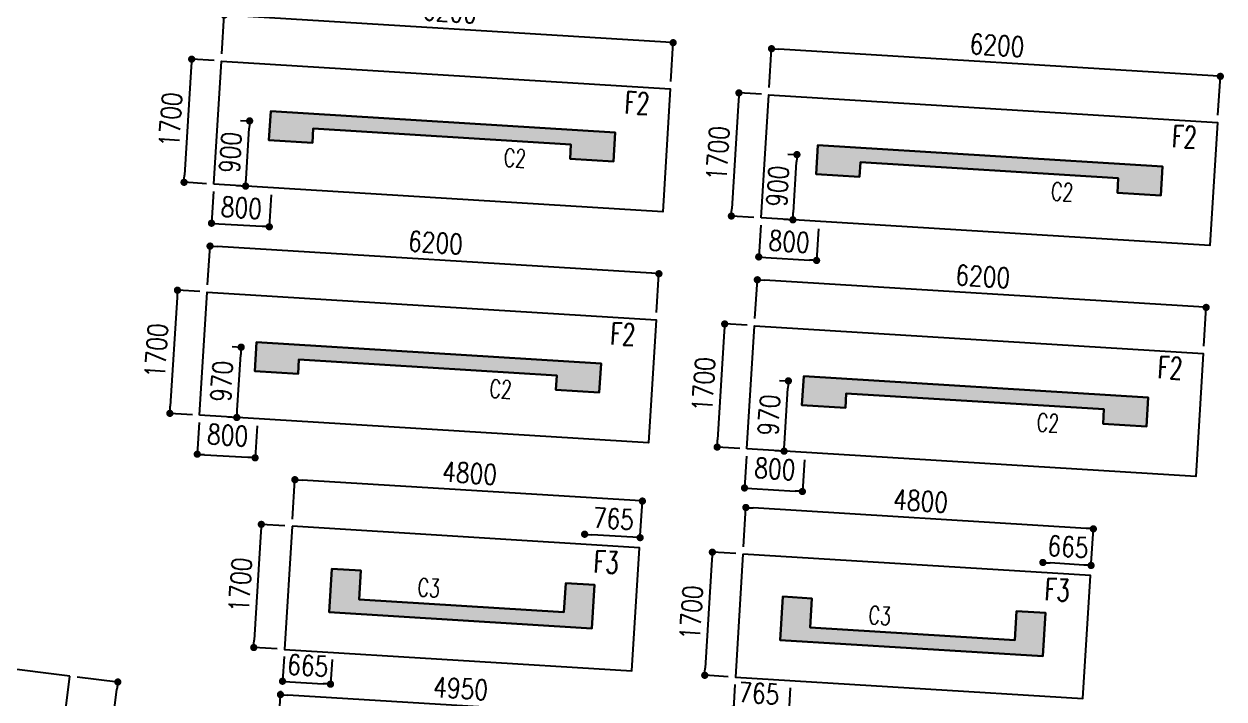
# Model space of a CAD drawing. Extents: x 473024 to 774629, y -1213442 to -1126596.
# Drawn here: x 492587 to 509132, y -1181616 to -1172315 of the extents above; entities that cross this region are included whole.
import ezdxf
from ezdxf.enums import TextEntityAlignment as Align

# ---------------------------------------------------------------- set-up
doc = ezdxf.new("R2010")
doc.units = 0
doc.header["$LTSCALE"] = 100
doc.header["$MEASUREMENT"] = 0
doc.header["$PDMODE"] = 2
doc.header["$PDSIZE"] = -10
doc.layers.get('0').update_dxf_attribs({"linetype": 'CONTINUOUS'})
doc.layers.get('Defpoints').update_dxf_attribs({"linetype": 'CONTINUOUS'})
for name, color, linetype in [('7', 7, 'CONTINUOUS'), ('C-STRU-COL-HAT', 253, 'CONTINUOUS'), ('COLNO', 6, 'CONTINUOUS'), ('column', 10, 'CONTINUOUS'), ('Footing', 2, 'CONTINUOUS'), ('Footing Nos', 4, 'CONTINUOUS'), ('S-FOOTDIM', 9, 'CONTINUOUS')]:
    doc.layers.add(name, color=color, linetype=linetype)
doc.styles.add('ROMANS', font='romans.shx', dxfattribs={"width": 0.8})
doc.dimstyles.new('dim100', dxfattribs={"dimtxt": 275, "dimasz": 100, "dimexe": 50, "dimexo": 50, "dimgap": 100, "dimtad": 1, "dimdec": 0, "dimrnd": 5, "dimzin": 0, "dimdsep": 46, "dimtxsty": 'ROMANS', "dimblk": 'DOT', "dimcen": 0.09, "dimclrd": 9, "dimclre": 9, "dimclrt": 3, "dimadec": 0, "dimazin": 0, "dimtfac": 1, "dimtdec": 0, "dimtofl": 0, "dimtmove": 1, "dimatfit": 0, "dimldrblk": 'DOT', "dimfxl": 1, "dimtolj": 1, "dimtzin": 0, "dimarcsym": 0})

# ---------------------------------------------------------------- blocks, each defined once
blk = doc.blocks.new('_Dot')
at = {"color": 0, "linetype": 'ByBlock', "lineweight": -2}
blk.add_line((-0.5, 0), (-1, 0), dxfattribs=at)
at = {"color": 0, "linetype": 'ByBlock', "const_width": 0.5}
blk.add_lwpolyline([(-0.25, 0, 1), (0.25, 0, 1)], format="xyb", close=True, dxfattribs=at)
blk = doc.blocks.new('*D76')
at = {"layer": 'Defpoints', "color": 0, "transparency": 16777216}
for p in [(493221, -1181300), (493881, -1181382), (492421, -1187750)]:
    blk.add_point(p, dxfattribs=at)
at = {"layer": 'S-FOOTDIM', "color": 9, "lineweight": -2, "transparency": 16777216}
for p, q in [((493320, -1181312), (493881, -1181382)), ((493093, -1187733), (493869, -1181481)), ((492520, -1187763), (493081, -1187832))]:
    blk.add_line(p, q, dxfattribs=at)
at = {"layer": 'S-FOOTDIM', "color": 9, "lineweight": -2, "transparency": 16777216, "xscale": 99.99999999999999, "yscale": 99.99999999999999, "zscale": 99.99999999999999}
for p, rotation in [((493881, -1181382), 82.92942435899819), ((493081, -1187832), 262.9294243589982)]:
    blk.add_blockref('_Dot', p, dxfattribs=dict(at, rotation=rotation))
at = {"layer": 'S-FOOTDIM', "color": 3, "transparency": 16777216, "insert": (493245, -1184578), "char_height": 275, "attachment_point": 5, "rotation": 82.9294, "style": 'ROMANS'}
blk.add_mtext('\\A1;6500', dxfattribs=at)
blk = doc.blocks.new('*D81')
at = {"layer": 'Defpoints', "color": 0, "transparency": 16777216}
for p in [(495113, -1176009), (494598, -1177680), (495009, -1177705)]:
    blk.add_point(p, dxfattribs=at)
at = {"layer": 'S-FOOTDIM', "color": 9, "lineweight": -2, "transparency": 16777216}
for p, q in [((495013, -1176002), (494703, -1175983)), ((494697, -1176083), (494604, -1177580)), ((494909, -1177699), (494598, -1177680))]:
    blk.add_line(p, q, dxfattribs=at)
at = {"layer": 'S-FOOTDIM', "color": 9, "lineweight": -2, "transparency": 16777216, "xscale": 99.99999999999999, "yscale": 99.99999999999999, "zscale": 99.99999999999999}
for p, rotation in [((494703, -1175983), 86.47714269547912), ((494598, -1177680), 266.4771426954791)]:
    blk.add_blockref('_Dot', p, dxfattribs=dict(at, rotation=rotation))
at = {"layer": 'S-FOOTDIM', "color": 3, "transparency": 16777216, "insert": (494413, -1176817), "char_height": 275, "attachment_point": 5, "rotation": 86.4771, "style": 'ROMANS'}
blk.add_mtext('\\A1;1700', dxfattribs=at)
blk = doc.blocks.new('*D82')
at = {"layer": 'Defpoints', "color": 0, "transparency": 16777216}
for p in [(495152, -1175375), (495113, -1176009), (501302, -1176390)]:
    blk.add_point(p, dxfattribs=at)
at = {"layer": 'S-FOOTDIM', "color": 9, "lineweight": -2, "transparency": 16777216}
for p, q in [((495119, -1175909), (495152, -1175375)), ((501241, -1175749), (495252, -1175381)), ((501308, -1176290), (501341, -1175756))]:
    blk.add_line(p, q, dxfattribs=at)
at = {"layer": 'S-FOOTDIM', "color": 9, "lineweight": -2, "transparency": 16777216, "xscale": 99.99999999999999, "yscale": 99.99999999999999, "zscale": 99.99999999999999}
for p, rotation in [((495152, -1175375), 176.4771426919454), ((501341, -1175756), 356.4771426919454)]:
    blk.add_blockref('_Dot', p, dxfattribs=dict(at, rotation=rotation))
at = {"layer": 'S-FOOTDIM', "color": 3, "transparency": 16777216, "insert": (498261, -1175328), "char_height": 275, "attachment_point": 5, "rotation": 356.4771, "style": 'ROMANS'}
blk.add_mtext('\\A1;6200', dxfattribs=at)
blk = doc.blocks.new('*D83')
at = {"layer": 'Defpoints', "color": 0, "transparency": 16777216}
for p in [(502659, -1176473), (502144, -1178145), (502554, -1178170)]:
    blk.add_point(p, dxfattribs=at)
at = {"layer": 'S-FOOTDIM', "color": 9, "lineweight": -2, "transparency": 16777216}
for p, q in [((502559, -1176467), (502248, -1176448)), ((502242, -1176548), (502150, -1178045)), ((502455, -1178164), (502144, -1178145))]:
    blk.add_line(p, q, dxfattribs=at)
at = {"layer": 'S-FOOTDIM', "color": 9, "lineweight": -2, "transparency": 16777216, "xscale": 99.99999999999999, "yscale": 99.99999999999999, "zscale": 99.99999999999999}
for p, rotation in [((502248, -1176448), 86.47714269547912), ((502144, -1178145), 266.4771426954791)]:
    blk.add_blockref('_Dot', p, dxfattribs=dict(at, rotation=rotation))
at = {"layer": 'S-FOOTDIM', "color": 3, "transparency": 16777216, "insert": (501959, -1177282), "char_height": 275, "attachment_point": 5, "rotation": 86.4771, "style": 'ROMANS'}
blk.add_mtext('\\A1;1700', dxfattribs=at)
blk = doc.blocks.new('*D84')
at = {"layer": 'Defpoints', "color": 0, "transparency": 16777216}
for p in [(502698, -1175839), (502659, -1176473), (508847, -1176854)]:
    blk.add_point(p, dxfattribs=at)
at = {"layer": 'S-FOOTDIM', "color": 9, "lineweight": -2, "transparency": 16777216}
for p, q in [((502665, -1176373), (502698, -1175839)), ((508786, -1176214), (502798, -1175845)), ((508853, -1176754), (508886, -1176220))]:
    blk.add_line(p, q, dxfattribs=at)
at = {"layer": 'S-FOOTDIM', "color": 9, "lineweight": -2, "transparency": 16777216, "xscale": 99.99999999999999, "yscale": 99.99999999999999, "zscale": 99.99999999999999}
for p, rotation in [((502698, -1175839), 176.4771426919454), ((508886, -1176220), 356.4771426919454)]:
    blk.add_blockref('_Dot', p, dxfattribs=dict(at, rotation=rotation))
at = {"layer": 'S-FOOTDIM', "color": 3, "transparency": 16777216, "insert": (505807, -1175793), "char_height": 275, "attachment_point": 5, "rotation": 356.4771, "style": 'ROMANS'}
blk.add_mtext('\\A1;6200', dxfattribs=at)
blk = doc.blocks.new('*D85')
at = {"layer": 'Defpoints', "color": 0, "transparency": 16777216}
for p in [(495309, -1172825), (494794, -1174496), (495205, -1174521)]:
    blk.add_point(p, dxfattribs=at)
at = {"layer": 'S-FOOTDIM', "color": 9, "lineweight": -2, "transparency": 16777216}
for p, q in [((494893, -1172899), (494800, -1174396)), ((495209, -1172818), (494899, -1172799)), ((495105, -1174515), (494794, -1174496))]:
    blk.add_line(p, q, dxfattribs=at)
at = {"layer": 'S-FOOTDIM', "color": 9, "lineweight": -2, "transparency": 16777216, "xscale": 99.99999999999999, "yscale": 99.99999999999999, "zscale": 99.99999999999999}
for p, rotation in [((494899, -1172799), 86.47714269547912), ((494794, -1174496), 266.4771426954791)]:
    blk.add_blockref('_Dot', p, dxfattribs=dict(at, rotation=rotation))
at = {"layer": 'S-FOOTDIM', "color": 3, "transparency": 16777216, "insert": (494609, -1173633), "char_height": 275, "attachment_point": 5, "rotation": 86.4771, "style": 'ROMANS'}
blk.add_mtext('\\A1;1700', dxfattribs=at)
blk = doc.blocks.new('*D86')
at = {"layer": 'Defpoints', "color": 0, "transparency": 16777216}
for p in [(495348, -1172191), (495309, -1172825), (501498, -1173206)]:
    blk.add_point(p, dxfattribs=at)
at = {"layer": 'S-FOOTDIM', "color": 9, "lineweight": -2, "transparency": 16777216}
for p, q in [((495315, -1172725), (495348, -1172191)), ((501437, -1172565), (495448, -1172197)), ((501504, -1173106), (501537, -1172572))]:
    blk.add_line(p, q, dxfattribs=at)
at = {"layer": 'S-FOOTDIM', "color": 9, "lineweight": -2, "transparency": 16777216, "xscale": 99.99999999999999, "yscale": 99.99999999999999, "zscale": 99.99999999999999}
for p, rotation in [((495348, -1172191), 176.4771426919454), ((501537, -1172572), 356.4771426919454)]:
    blk.add_blockref('_Dot', p, dxfattribs=dict(at, rotation=rotation))
at = {"layer": 'S-FOOTDIM', "color": 3, "transparency": 16777216, "insert": (498457, -1172144), "char_height": 275, "attachment_point": 5, "rotation": 356.4771, "style": 'ROMANS'}
blk.add_mtext('\\A1;6200', dxfattribs=at)
blk = doc.blocks.new('*D87')
at = {"layer": 'Defpoints', "color": 0, "transparency": 16777216}
for p in [(502855, -1173289), (502340, -1174961), (502751, -1174986)]:
    blk.add_point(p, dxfattribs=at)
at = {"layer": 'S-FOOTDIM', "color": 9, "lineweight": -2, "transparency": 16777216}
for p, q in [((502438, -1173364), (502346, -1174861)), ((502755, -1173283), (502444, -1173264)), ((502651, -1174980), (502340, -1174961))]:
    blk.add_line(p, q, dxfattribs=at)
at = {"layer": 'S-FOOTDIM', "color": 9, "lineweight": -2, "transparency": 16777216, "xscale": 99.99999999999999, "yscale": 99.99999999999999, "zscale": 99.99999999999999}
for p, rotation in [((502444, -1173264), 86.47714269547912), ((502340, -1174961), 266.4771426954791)]:
    blk.add_blockref('_Dot', p, dxfattribs=dict(at, rotation=rotation))
at = {"layer": 'S-FOOTDIM', "color": 3, "transparency": 16777216, "insert": (502155, -1174098), "char_height": 275, "attachment_point": 5, "rotation": 86.4771, "style": 'ROMANS'}
blk.add_mtext('\\A1;1700', dxfattribs=at)
blk = doc.blocks.new('*D88')
at = {"layer": 'Defpoints', "color": 0, "transparency": 16777216}
for p in [(502894, -1172655), (502855, -1173289), (509043, -1173670)]:
    blk.add_point(p, dxfattribs=at)
at = {"layer": 'S-FOOTDIM', "color": 9, "lineweight": -2, "transparency": 16777216}
for p, q in [((502861, -1173189), (502894, -1172655)), ((508982, -1173030), (502994, -1172661)), ((509049, -1173570), (509082, -1173036))]:
    blk.add_line(p, q, dxfattribs=at)
at = {"layer": 'S-FOOTDIM', "color": 9, "lineweight": -2, "transparency": 16777216, "xscale": 99.99999999999999, "yscale": 99.99999999999999, "zscale": 99.99999999999999}
for p, rotation in [((502894, -1172655), 176.4771426919454), ((509082, -1173036), 356.4771426919454)]:
    blk.add_blockref('_Dot', p, dxfattribs=dict(at, rotation=rotation))
at = {"layer": 'S-FOOTDIM', "color": 3, "transparency": 16777216, "insert": (506003, -1172609), "char_height": 275, "attachment_point": 5, "rotation": 356.4771, "style": 'ROMANS'}
blk.add_mtext('\\A1;6200', dxfattribs=at)
blk = doc.blocks.new('*D89')
at = {"layer": 'Defpoints', "color": 0, "transparency": 16777216}
for p in [(496282, -1179237), (495755, -1180907), (496178, -1180933)]:
    blk.add_point(p, dxfattribs=at)
at = {"layer": 'S-FOOTDIM', "color": 9, "lineweight": -2, "transparency": 16777216}
for p, q in [((495853, -1179310), (495761, -1180807)), ((496182, -1179230), (495859, -1179210)), ((496078, -1180927), (495755, -1180907))]:
    blk.add_line(p, q, dxfattribs=at)
at = {"layer": 'S-FOOTDIM', "color": 9, "lineweight": -2, "transparency": 16777216, "xscale": 99.99999999999999, "yscale": 99.99999999999999, "zscale": 99.99999999999999}
for p, rotation in [((495859, -1179210), 86.47714269547912), ((495755, -1180907), 266.4771426954791)]:
    blk.add_blockref('_Dot', p, dxfattribs=dict(at, rotation=rotation))
at = {"layer": 'S-FOOTDIM', "color": 3, "transparency": 16777216, "insert": (495570, -1180044), "char_height": 275, "attachment_point": 5, "rotation": 86.4771, "style": 'ROMANS'}
blk.add_mtext('\\A1;1700', dxfattribs=at)
blk = doc.blocks.new('*D90')
at = {"layer": 'Defpoints', "color": 0, "transparency": 16777216}
for p in [(496322, -1178594), (496282, -1179237), (501073, -1179531)]:
    blk.add_point(p, dxfattribs=at)
at = {"layer": 'S-FOOTDIM', "color": 9, "lineweight": -2, "transparency": 16777216}
for p, q in [((496288, -1179137), (496322, -1178594)), ((501013, -1178883), (496421, -1178600)), ((501079, -1179432), (501113, -1178889))]:
    blk.add_line(p, q, dxfattribs=at)
at = {"layer": 'S-FOOTDIM', "color": 9, "lineweight": -2, "transparency": 16777216, "xscale": 99.99999999999999, "yscale": 99.99999999999999, "zscale": 99.99999999999999}
for p, rotation in [((496322, -1178594), 176.4771426919454), ((501113, -1178889), 356.4771426919454)]:
    blk.add_blockref('_Dot', p, dxfattribs=dict(at, rotation=rotation))
at = {"layer": 'S-FOOTDIM', "color": 3, "transparency": 16777216, "insert": (498732, -1178504), "char_height": 275, "attachment_point": 5, "rotation": 356.4771, "style": 'ROMANS'}
blk.add_mtext('\\A1;4800', dxfattribs=at)
blk = doc.blocks.new('*D91')
at = {"layer": 'Defpoints', "color": 0, "transparency": 16777216}
for p in [(502500, -1179619), (501973, -1181290), (502396, -1181316)]:
    blk.add_point(p, dxfattribs=at)
at = {"layer": 'S-FOOTDIM', "color": 9, "lineweight": -2, "transparency": 16777216}
for p, q in [((502401, -1179613), (502078, -1179593)), ((502071, -1179693), (501979, -1181190)), ((502296, -1181310), (501973, -1181290))]:
    blk.add_line(p, q, dxfattribs=at)
at = {"layer": 'S-FOOTDIM', "color": 9, "lineweight": -2, "transparency": 16777216, "xscale": 99.99999999999999, "yscale": 99.99999999999999, "zscale": 99.99999999999999}
for p, rotation in [((502078, -1179593), 86.47714269547912), ((501973, -1181290), 266.4771426954791)]:
    blk.add_blockref('_Dot', p, dxfattribs=dict(at, rotation=rotation))
at = {"layer": 'S-FOOTDIM', "color": 3, "transparency": 16777216, "insert": (501788, -1180427), "char_height": 275, "attachment_point": 5, "rotation": 86.4771, "style": 'ROMANS'}
blk.add_mtext('\\A1;1700', dxfattribs=at)
blk = doc.blocks.new('*D92')
at = {"layer": 'Defpoints', "color": 0, "transparency": 16777216}
for p in [(502540, -1178977), (502500, -1179619), (507291, -1179914)]:
    blk.add_point(p, dxfattribs=at)
at = {"layer": 'S-FOOTDIM', "color": 9, "lineweight": -2, "transparency": 16777216}
for p, q in [((502506, -1179520), (502540, -1178977)), ((507231, -1179265), (502640, -1178983)), ((507297, -1179814), (507331, -1179272))]:
    blk.add_line(p, q, dxfattribs=at)
at = {"layer": 'S-FOOTDIM', "color": 9, "lineweight": -2, "transparency": 16777216, "xscale": 99.99999999999999, "yscale": 99.99999999999999, "zscale": 99.99999999999999}
for p, rotation in [((502540, -1178977), 176.4771426919454), ((507331, -1179272), 356.4771426919454)]:
    blk.add_blockref('_Dot', p, dxfattribs=dict(at, rotation=rotation))
at = {"layer": 'S-FOOTDIM', "color": 3, "transparency": 16777216, "insert": (504950, -1178887), "char_height": 275, "attachment_point": 5, "rotation": 356.4771, "style": 'ROMANS'}
blk.add_mtext('\\A1;4800', dxfattribs=at)
blk = doc.blocks.new('*D366')
at = {"layer": 'Defpoints', "color": 0, "linetype": 'ByBlock', "transparency": 16777216}
for p in [(496178, -1180933), (496840, -1180974), (496813, -1181412)]:
    blk.add_point(p, dxfattribs=at)
at = {"layer": 'S-FOOTDIM', "color": 9, "lineweight": -2, "transparency": 16777216}
for p, q in [((496172, -1181033), (496151, -1181372)), ((496834, -1181074), (496813, -1181412)), ((496250, -1181378), (496713, -1181406))]:
    blk.add_line(p, q, dxfattribs=at)
at = {"layer": 'S-FOOTDIM', "color": 9, "linetype": 'ByBlock', "lineweight": -2, "transparency": 16777216, "xscale": 100, "yscale": 100, "zscale": 100}
for p, rotation in [((496151, -1181372), 176.4771426930087), ((496813, -1181412), 356.4771426930088)]:
    blk.add_blockref('_Dot', p, dxfattribs=dict(at, rotation=rotation))
at = {"layer": 'S-FOOTDIM', "color": 3, "linetype": 'ByBlock', "transparency": 16777216, "insert": (496500, -1181155), "char_height": 275, "attachment_point": 5, "rotation": 356.4771, "style": 'ROMANS'}
blk.add_mtext('\\A1;665', dxfattribs=at)
blk = doc.blocks.new('DOT')
at = {"layer": '7', "color": 0, "linetype": 'ByBlock'}
blk.add_line((-0.5, 0), (-1, 0), dxfattribs=at)
at = {"layer": '7', "color": 0, "linetype": 'ByBlock', "const_width": 0.5}
blk.add_lwpolyline([(-0.25, 0, 1), (0.25, 0, 1)], format="xyb", close=True, dxfattribs=at)
blk = doc.blocks.new('*D367')
at = {"layer": 'Defpoints', "color": 0, "linetype": 'ByBlock', "transparency": 16777216}
for p in [(500317, -1179346), (500308, -1179484), (501073, -1179531)]:
    blk.add_point(p, dxfattribs=at)
at = {"layer": 'S-FOOTDIM', "color": 9, "lineweight": -2, "transparency": 16777216}
for p, q in [((500314, -1179385), (500317, -1179346)), ((500982, -1179387), (500416, -1179352)), ((501079, -1179432), (501082, -1179393))]:
    blk.add_line(p, q, dxfattribs=at)
at = {"layer": 'S-FOOTDIM', "color": 9, "linetype": 'ByBlock', "lineweight": -2, "transparency": 16777216, "xscale": 100, "yscale": 100, "zscale": 100}
for p, rotation in [((500317, -1179346), 176.4771426929987), ((501082, -1179393), 356.4771426929987)]:
    blk.add_blockref('_Dot', p, dxfattribs=dict(at, rotation=rotation))
at = {"layer": 'S-FOOTDIM', "color": 3, "linetype": 'ByBlock', "transparency": 16777216, "insert": (500714, -1179132), "char_height": 275, "attachment_point": 5, "rotation": 356.4771, "style": 'ROMANS'}
blk.add_mtext('\\A1;765', dxfattribs=at)
blk = doc.blocks.new('*D368')
at = {"layer": 'Defpoints', "color": 0, "linetype": 'ByBlock', "transparency": 16777216}
for p in [(502396, -1181316), (503158, -1181363), (503131, -1181801)]:
    blk.add_point(p, dxfattribs=at)
at = {"layer": 'S-FOOTDIM', "color": 9, "lineweight": -2, "transparency": 16777216}
for p, q in [((502390, -1181416), (502369, -1181755)), ((503152, -1181463), (503131, -1181801)), ((502469, -1181761), (503031, -1181795))]:
    blk.add_line(p, q, dxfattribs=at)
at = {"layer": 'S-FOOTDIM', "color": 9, "linetype": 'ByBlock', "lineweight": -2, "transparency": 16777216, "xscale": 100, "yscale": 100, "zscale": 100}
for p, rotation in [((502369, -1181755), 176.477142693007), ((503131, -1181801), 356.477142693007)]:
    blk.add_blockref('_Dot', p, dxfattribs=dict(at, rotation=rotation))
at = {"layer": 'S-FOOTDIM', "color": 3, "linetype": 'ByBlock', "transparency": 16777216, "insert": (502719, -1181538), "char_height": 275, "attachment_point": 5, "rotation": 356.4771, "style": 'ROMANS'}
blk.add_mtext('\\A1;765', dxfattribs=at)
blk = doc.blocks.new('*D369')
at = {"layer": 'Defpoints', "color": 0, "linetype": 'ByBlock', "transparency": 16777216}
for p in [(506635, -1179735), (506626, -1179873), (507291, -1179914)]:
    blk.add_point(p, dxfattribs=at)
at = {"layer": 'S-FOOTDIM', "color": 9, "lineweight": -2, "transparency": 16777216}
for p, q in [((506632, -1179774), (506635, -1179735)), ((507200, -1179770), (506734, -1179741)), ((507297, -1179814), (507300, -1179776))]:
    blk.add_line(p, q, dxfattribs=at)
at = {"layer": 'S-FOOTDIM', "color": 9, "linetype": 'ByBlock', "lineweight": -2, "transparency": 16777216, "xscale": 100, "yscale": 100, "zscale": 100}
for p, rotation in [((506635, -1179735), 176.4771426929934), ((507300, -1179776), 356.4771426929934)]:
    blk.add_blockref('_Dot', p, dxfattribs=dict(at, rotation=rotation))
at = {"layer": 'S-FOOTDIM', "color": 3, "linetype": 'ByBlock', "transparency": 16777216, "insert": (506982, -1179518), "char_height": 275, "attachment_point": 5, "rotation": 356.4771, "style": 'ROMANS'}
blk.add_mtext('\\A1;665', dxfattribs=at)
blk = doc.blocks.new('*D370')
at = {"layer": 'Defpoints', "color": 0, "linetype": 'ByBlock', "transparency": 16777216}
for p in [(495009, -1177705), (495806, -1177754), (495773, -1178293)]:
    blk.add_point(p, dxfattribs=at)
at = {"layer": 'S-FOOTDIM', "color": 9, "lineweight": -2, "transparency": 16777216}
for p, q in [((495003, -1177805), (494976, -1178243)), ((495800, -1177854), (495773, -1178293)), ((495075, -1178250), (495673, -1178286))]:
    blk.add_line(p, q, dxfattribs=at)
at = {"layer": 'S-FOOTDIM', "color": 9, "linetype": 'ByBlock', "lineweight": -2, "transparency": 16777216, "xscale": 99.99999999999999, "yscale": 99.99999999999999, "zscale": 99.99999999999999}
for p, rotation in [((494976, -1178243), 176.477142692999), ((495773, -1178293), 356.477142692999)]:
    blk.add_blockref('_Dot', p, dxfattribs=dict(at, rotation=rotation))
at = {"layer": 'S-FOOTDIM', "color": 3, "linetype": 'ByBlock', "transparency": 16777216, "insert": (495395, -1177981), "char_height": 275, "attachment_point": 5, "rotation": 356.4771, "style": 'ROMANS'}
blk.add_mtext('\\A1;800', dxfattribs=at)
blk = doc.blocks.new('*D371')
at = {"layer": 'Defpoints', "color": 0, "linetype": 'ByBlock', "transparency": 16777216}
for p in [(495357, -1176755), (495581, -1176768), (495297, -1177723)]:
    blk.add_point(p, dxfattribs=at)
at = {"layer": 'S-FOOTDIM', "color": 9, "lineweight": -2, "transparency": 16777216}
for p, q in [((495456, -1176761), (495581, -1176768)), ((495527, -1177637), (495575, -1176868)), ((495397, -1177729), (495521, -1177737))]:
    blk.add_line(p, q, dxfattribs=at)
at = {"layer": 'S-FOOTDIM', "color": 9, "linetype": 'ByBlock', "lineweight": -2, "transparency": 16777216, "xscale": 100, "yscale": 100, "zscale": 100}
for p, rotation in [((495581, -1176768), 86.47714269306931), ((495521, -1177737), 266.4771426930693)]:
    blk.add_blockref('_Dot', p, dxfattribs=dict(at, rotation=rotation))
at = {"layer": 'S-FOOTDIM', "color": 3, "linetype": 'ByBlock', "transparency": 16777216, "insert": (495314, -1177238), "char_height": 275, "attachment_point": 5, "rotation": 86.4771, "style": 'ROMANS'}
blk.add_mtext('\\A1;970', dxfattribs=at)
blk = doc.blocks.new('*D372')
at = {"layer": 'Defpoints', "color": 0, "linetype": 'ByBlock', "transparency": 16777216}
for p in [(502554, -1178170), (503352, -1178219), (503319, -1178757)]:
    blk.add_point(p, dxfattribs=at)
at = {"layer": 'S-FOOTDIM', "color": 9, "lineweight": -2, "transparency": 16777216}
for p, q in [((502548, -1178270), (502521, -1178708)), ((503346, -1178319), (503319, -1178757)), ((502621, -1178714), (503219, -1178751))]:
    blk.add_line(p, q, dxfattribs=at)
at = {"layer": 'S-FOOTDIM', "color": 9, "linetype": 'ByBlock', "lineweight": -2, "transparency": 16777216, "xscale": 99.99999999999999, "yscale": 99.99999999999999, "zscale": 99.99999999999999}
for p, rotation in [((502521, -1178708), 176.477142692999), ((503319, -1178757), 356.477142692999)]:
    blk.add_blockref('_Dot', p, dxfattribs=dict(at, rotation=rotation))
at = {"layer": 'S-FOOTDIM', "color": 3, "linetype": 'ByBlock', "transparency": 16777216, "insert": (502941, -1178446), "char_height": 275, "attachment_point": 5, "rotation": 356.4771, "style": 'ROMANS'}
blk.add_mtext('\\A1;800', dxfattribs=at)
blk = doc.blocks.new('*D373')
at = {"layer": 'Defpoints', "color": 0, "linetype": 'ByBlock', "transparency": 16777216}
for p in [(502902, -1177219), (503126, -1177233), (502843, -1178188)]:
    blk.add_point(p, dxfattribs=at)
at = {"layer": 'S-FOOTDIM', "color": 9, "lineweight": -2, "transparency": 16777216}
for p, q in [((503002, -1177225), (503126, -1177233)), ((503073, -1178102), (503120, -1177333)), ((502943, -1178194), (503067, -1178201))]:
    blk.add_line(p, q, dxfattribs=at)
at = {"layer": 'S-FOOTDIM', "color": 9, "linetype": 'ByBlock', "lineweight": -2, "transparency": 16777216, "xscale": 100, "yscale": 100, "zscale": 100}
for p, rotation in [((503126, -1177233), 86.47714269306931), ((503067, -1178201), 266.4771426930693)]:
    blk.add_blockref('_Dot', p, dxfattribs=dict(at, rotation=rotation))
at = {"layer": 'S-FOOTDIM', "color": 3, "linetype": 'ByBlock', "transparency": 16777216, "insert": (502860, -1177703), "char_height": 275, "attachment_point": 5, "rotation": 86.4771, "style": 'ROMANS'}
blk.add_mtext('\\A1;970', dxfattribs=at)
blk = doc.blocks.new('*D374')
at = {"layer": 'Defpoints', "color": 0, "linetype": 'ByBlock', "transparency": 16777216}
for p in [(495205, -1174521), (496002, -1174570), (495969, -1175109)]:
    blk.add_point(p, dxfattribs=at)
at = {"layer": 'S-FOOTDIM', "color": 9, "lineweight": -2, "transparency": 16777216}
for p, q in [((495199, -1174621), (495172, -1175060)), ((495996, -1174670), (495969, -1175109)), ((495271, -1175066), (495869, -1175102))]:
    blk.add_line(p, q, dxfattribs=at)
at = {"layer": 'S-FOOTDIM', "color": 9, "linetype": 'ByBlock', "lineweight": -2, "transparency": 16777216, "xscale": 99.99999999999999, "yscale": 99.99999999999999, "zscale": 99.99999999999999}
for p, rotation in [((495172, -1175060), 176.477142692999), ((495969, -1175109), 356.477142692999)]:
    blk.add_blockref('_Dot', p, dxfattribs=dict(at, rotation=rotation))
at = {"layer": 'S-FOOTDIM', "color": 3, "linetype": 'ByBlock', "transparency": 16777216, "insert": (495585, -1174847), "char_height": 275, "attachment_point": 5, "rotation": 356.4771, "style": 'ROMANS'}
blk.add_mtext('\\A1;800', dxfattribs=at)
blk = doc.blocks.new('*D375')
at = {"layer": 'Defpoints', "color": 0, "linetype": 'ByBlock', "transparency": 16777216}
for p in [(495474, -1173636), (495698, -1173650), (495419, -1174535)]:
    blk.add_point(p, dxfattribs=at)
at = {"layer": 'S-FOOTDIM', "color": 9, "lineweight": -2, "transparency": 16777216}
for p, q in [((495574, -1173642), (495698, -1173650)), ((495649, -1174449), (495692, -1173750)), ((495518, -1174541), (495643, -1174548))]:
    blk.add_line(p, q, dxfattribs=at)
at = {"layer": 'S-FOOTDIM', "color": 9, "linetype": 'ByBlock', "lineweight": -2, "transparency": 16777216, "xscale": 99.99999999999999, "yscale": 99.99999999999999, "zscale": 99.99999999999999}
for p, rotation in [((495698, -1173650), 86.47714269307055), ((495643, -1174548), 266.4771426930706)]:
    blk.add_blockref('_Dot', p, dxfattribs=dict(at, rotation=rotation))
at = {"layer": 'S-FOOTDIM', "color": 3, "linetype": 'ByBlock', "transparency": 16777216, "insert": (495433, -1174084), "char_height": 275, "attachment_point": 5, "rotation": 86.4771, "style": 'ROMANS'}
blk.add_mtext('\\A1;900', dxfattribs=at)
blk = doc.blocks.new('*D376')
at = {"layer": 'Defpoints', "color": 0, "linetype": 'ByBlock', "transparency": 16777216}
for p in [(502751, -1174986), (503548, -1175035), (503515, -1175573)]:
    blk.add_point(p, dxfattribs=at)
at = {"layer": 'S-FOOTDIM', "color": 9, "lineweight": -2, "transparency": 16777216}
for p, q in [((502744, -1175086), (502717, -1175524)), ((503542, -1175135), (503515, -1175573)), ((502817, -1175530), (503415, -1175567))]:
    blk.add_line(p, q, dxfattribs=at)
at = {"layer": 'S-FOOTDIM', "color": 9, "linetype": 'ByBlock', "lineweight": -2, "transparency": 16777216, "xscale": 99.99999999999999, "yscale": 99.99999999999999, "zscale": 99.99999999999999}
for p, rotation in [((502717, -1175524), 176.477142692999), ((503515, -1175573), 356.477142692999)]:
    blk.add_blockref('_Dot', p, dxfattribs=dict(at, rotation=rotation))
at = {"layer": 'S-FOOTDIM', "color": 3, "linetype": 'ByBlock', "transparency": 16777216, "insert": (503137, -1175312), "char_height": 275, "attachment_point": 5, "rotation": 356.4771, "style": 'ROMANS'}
blk.add_mtext('\\A1;800', dxfattribs=at)
blk = doc.blocks.new('*D377')
at = {"layer": 'Defpoints', "color": 0, "linetype": 'ByBlock', "transparency": 16777216}
for p in [(503020, -1174100), (503244, -1174114), (502964, -1174999)]:
    blk.add_point(p, dxfattribs=at)
at = {"layer": 'S-FOOTDIM', "color": 9, "lineweight": -2, "transparency": 16777216}
for p, q in [((503120, -1174107), (503244, -1174114)), ((503195, -1174913), (503238, -1174214)), ((503064, -1175005), (503188, -1175013))]:
    blk.add_line(p, q, dxfattribs=at)
at = {"layer": 'S-FOOTDIM', "color": 9, "linetype": 'ByBlock', "lineweight": -2, "transparency": 16777216, "xscale": 99.99999999999999, "yscale": 99.99999999999999, "zscale": 99.99999999999999}
for p, rotation in [((503244, -1174114), 86.47714269307055), ((503188, -1175013), 266.4771426930706)]:
    blk.add_blockref('_Dot', p, dxfattribs=dict(at, rotation=rotation))
at = {"layer": 'S-FOOTDIM', "color": 3, "linetype": 'ByBlock', "transparency": 16777216, "insert": (502979, -1174549), "char_height": 275, "attachment_point": 5, "rotation": 86.4771, "style": 'ROMANS'}
blk.add_mtext('\\A1;900', dxfattribs=at)
blk = doc.blocks.new('*D659')
at = {"layer": 'Defpoints', "color": 0, "linetype": 'ByBlock', "transparency": 16777216}
for p in [(496123, -1181556), (496106, -1181835), (501047, -1182141)]:
    blk.add_point(p, dxfattribs=at)
at = {"layer": 'S-FOOTDIM', "color": 9, "lineweight": -2, "transparency": 16777216}
for p, q in [((496109, -1181785), (496126, -1181506)), ((500964, -1181855), (496223, -1181562)), ((501050, -1182091), (501067, -1181812))]:
    blk.add_line(p, q, dxfattribs=at)
at = {"layer": 'S-FOOTDIM', "color": 9, "linetype": 'ByBlock', "lineweight": -2, "transparency": 16777216, "xscale": 100, "yscale": 100, "zscale": 100}
for p, rotation in [((496123, -1181556), 176.4630818715483), ((501064, -1181861), 356.4630818715484)]:
    blk.add_blockref('_Dot', p, dxfattribs=dict(at, rotation=rotation))
at = {"layer": 'S-FOOTDIM', "color": 3, "linetype": 'ByBlock', "transparency": 16777216, "insert": (498608, -1181472), "char_height": 275, "attachment_point": 5, "rotation": 356.4631, "style": 'ROMANS'}
blk.add_mtext('\\A1;4950', dxfattribs=at)

msp = doc.modelspace()

# ---------------------------------------------------------------- hatches: boundary and pattern name
at = {"layer": 'C-STRU-COL-HAT'}
h = msp.add_hatch(color=256, dxfattribs=at)
h.dxf.hatch_style = 1
h.paths.add_polyline_path([(500128.4, -1173973.5), (496575.2, -1173753.9), (496562.9, -1173953.6), (495964, -1173916.6), (495988.7, -1173517.3), (500739.6, -1173810.9), (500739.6, -1173810.9), (500739.6, -1173810.9), (500715, -1174210.1), (500116.1, -1174173.1)])
h = msp.add_hatch(color=256, dxfattribs=at)
h.dxf.hatch_style = 1
h.paths.add_polyline_path([(507674, -1174439.8), (504120.8, -1174220.2), (504108.5, -1174419.8), (503509.6, -1174382.8), (503534.3, -1173983.6), (508285.2, -1174277.2), (508285.2, -1174277.2), (508285.2, -1174277.2), (508260.6, -1174676.4), (507661.7, -1174639.4)])
h = msp.add_hatch(color=256, dxfattribs=at)
h.dxf.hatch_style = 1
h.paths.add_polyline_path([(499931.7, -1177157.4), (496378.5, -1176937.9), (496366.1, -1177137.5), (495767.3, -1177100.5), (495791.9, -1176701.2), (500542.9, -1176994.8), (500542.9, -1176994.8), (500542.9, -1176994.8), (500518.2, -1177394.1), (499919.3, -1177357.1)])
h = msp.add_hatch(color=256, dxfattribs=at)
h.dxf.hatch_style = 1
h.paths.add_polyline_path([(507477.3, -1177623.7), (503924.1, -1177404.2), (503911.7, -1177603.8), (503312.9, -1177566.8), (503337.5, -1177167.5), (508088.5, -1177461.1), (508088.5, -1177461.1), (508088.5, -1177461.1), (508063.8, -1177860.3), (507464.9, -1177823.3)])
h = msp.add_hatch(color=256, dxfattribs=at)
h.dxf.hatch_style = 1
h.paths.add_polyline_path([(500030.7, -1180419.8), (497206, -1180245.2), (497230.7, -1179846), (496831.5, -1179821.3), (496794.5, -1180420.2), (500417.6, -1180644.1), (500417.6, -1180644.1), (500417.6, -1180644.1), (500454.6, -1180045.2), (500055.3, -1180020.5)])
h = msp.add_hatch(color=256, dxfattribs=at)
h.dxf.hatch_style = 1
h.paths.add_polyline_path([(506248.8, -1180804), (503424.2, -1180629.5), (503448.9, -1180230.2), (503049.6, -1180205.6), (503012.6, -1180804.4), (506635.7, -1181028.3), (506635.7, -1181028.3), (506635.7, -1181028.3), (506672.7, -1180429.4), (506273.5, -1180404.8)])

# ---------------------------------------------------------------- linework, layer by layer
at = {"layer": 'column', "color": 1, "elevation": 0}
for points in [[(500128.4, -1173973.5), (496575.2, -1173753.9), (496562.9, -1173953.6), (495964, -1173916.6), (495988.7, -1173517.3), (500739.6, -1173810.9), (500739.6, -1173810.9), (500739.6, -1173810.9), (500715, -1174210.1), (500116.1, -1174173.1), (500128.4, -1173973.5)], [(496575.2, -1173753.9), (500128.4, -1173973.5), (500116.1, -1174173.1), (500715, -1174210.1), (500739.6, -1173810.9), (495988.7, -1173517.3), (495988.7, -1173517.3), (495988.7, -1173517.3), (495964, -1173916.6), (496562.9, -1173953.6), (496575.2, -1173753.9)], [(507674, -1174439.8), (504120.8, -1174220.2), (504108.5, -1174419.8), (503509.6, -1174382.8), (503534.3, -1173983.6), (508285.2, -1174277.2), (508285.2, -1174277.2), (508285.2, -1174277.2), (508260.6, -1174676.4), (507661.7, -1174639.4), (507674, -1174439.8)], [(504120.8, -1174220.2), (507674, -1174439.8), (507661.7, -1174639.4), (508260.6, -1174676.4), (508285.2, -1174277.2), (503534.3, -1173983.6), (503534.3, -1173983.6), (503534.3, -1173983.6), (503509.6, -1174382.8), (504108.5, -1174419.8), (504120.8, -1174220.2)], [(499931.7, -1177157.4), (496378.5, -1176937.9), (496366.1, -1177137.5), (495767.3, -1177100.5), (495791.9, -1176701.2), (500542.9, -1176994.8), (500542.9, -1176994.8), (500542.9, -1176994.8), (500518.2, -1177394.1), (499919.3, -1177357.1), (499931.7, -1177157.4)], [(496378.5, -1176937.9), (499931.7, -1177157.4), (499919.3, -1177357.1), (500518.2, -1177394.1), (500542.9, -1176994.8), (495791.9, -1176701.2), (495791.9, -1176701.2), (495791.9, -1176701.2), (495767.3, -1177100.5), (496366.1, -1177137.5), (496378.5, -1176937.9)], [(507477.3, -1177623.7), (503924.1, -1177404.2), (503911.7, -1177603.8), (503312.9, -1177566.8), (503337.5, -1177167.5), (508088.5, -1177461.1), (508088.5, -1177461.1), (508088.5, -1177461.1), (508063.8, -1177860.3), (507464.9, -1177823.3), (507477.3, -1177623.7)], [(503924.1, -1177404.2), (507477.3, -1177623.7), (507464.9, -1177823.3), (508063.8, -1177860.3), (508088.5, -1177461.1), (503337.5, -1177167.5), (503337.5, -1177167.5), (503337.5, -1177167.5), (503312.9, -1177566.8), (503911.7, -1177603.8), (503924.1, -1177404.2)], [(500030.7, -1180419.8), (497206, -1180245.2), (497230.7, -1179846), (496831.5, -1179821.3), (496794.5, -1180420.2), (500417.6, -1180644.1), (500417.6, -1180644.1), (500417.6, -1180644.1), (500454.6, -1180045.2), (500055.3, -1180020.5), (500030.7, -1180419.8)], [(497206, -1180245.2), (500030.7, -1180419.8), (500055.3, -1180020.5), (500454.6, -1180045.2), (500417.6, -1180644.1), (496794.5, -1180420.2), (496794.5, -1180420.2), (496794.5, -1180420.2), (496831.5, -1179821.3), (497230.7, -1179846), (497206, -1180245.2)], [(506248.8, -1180804), (503424.2, -1180629.5), (503448.9, -1180230.2), (503049.6, -1180205.6), (503012.6, -1180804.4), (506635.7, -1181028.3), (506635.7, -1181028.3), (506635.7, -1181028.3), (506672.7, -1180429.4), (506273.5, -1180404.8), (506248.8, -1180804)], [(503424.2, -1180629.5), (506248.8, -1180804), (506273.5, -1180404.8), (506672.7, -1180429.4), (506635.7, -1181028.3), (503012.6, -1180804.4), (503012.6, -1180804.4), (503012.6, -1180804.4), (503049.6, -1180205.6), (503448.9, -1180230.2), (503424.2, -1180629.5)]]:
    msp.add_lwpolyline(points, dxfattribs=at)
at = {"layer": 'Footing', "elevation": 0}
for points in [[(495204.8, -1174521.4), (495309.3, -1172824.6), (501497.5, -1173205.6), (501393.1, -1174902.4)], [(502750.5, -1174985.9), (502855, -1173289.1), (509043.3, -1173670.1), (508938.8, -1175366.9)], [(495008.8, -1177705.4), (495113.2, -1176008.6), (501301.5, -1176389.5), (501197.1, -1178086.3)], [(502554.5, -1178169.9), (502659, -1176473.1), (508847.2, -1176854.1), (508742.8, -1178550.9)], [(496282.1, -1179236.5), (496177.6, -1180933.3), (500968.6, -1181228.2), (501073, -1179531.4)], [(502500.3, -1179619.3), (502395.9, -1181316.1), (507186.8, -1181611), (507291.3, -1179914.3)], [(493220.9, -1181299.6), (491236.1, -1181053.5), (490436, -1187504), (492420.8, -1187750.2)]]:
    msp.add_lwpolyline(points, close=True, dxfattribs=at)

# ---------------------------------------------------------------- texts
at = {"layer": 'COLNO', "style": 'ROMANS', "width": 0.7}
for s, p in [('C2', (499518, -1174046.5, 0)), ('C2', (507063.6, -1174512.8, 0)), ('C2', (499321.2, -1177230.4, 0)), ('C2', (506866.8, -1177696.7, 0)), ('C3', (498329.8, -1179967.7, 0)), ('C3', (504548, -1180351.9, 0))]:
    msp.add_text(s, height=250, rotation=356.46392, dxfattribs=at).set_placement(p, align=Align.TOP_RIGHT)
at = {"layer": 'Footing Nos', "color": 6, "style": 'ROMANS', "width": 0.7}
for s, p in [('F2', (501221.2, -1173265.3, 0)), ('F2', (508766.9, -1173729.8, 0)), ('F2', (501025.2, -1176449.3, 0)), ('F2', (508570.9, -1176913.8, 0)), ('F3', (500796.7, -1179591.2, 0)), ('F3', (507014.9, -1179974, 0))]:
    msp.add_text(s, height=300, rotation=356.47714, dxfattribs=at).set_placement(p, align=Align.TOP_RIGHT)

# ---------------------------------------------------------------- dimensions: what is measured, and where the dimension line sits
at = {"layer": 'S-FOOTDIM', "color": 3}
for base, p1, p2, angle, picture, middle in [((495348.3, -1172190.6, 0), (501497.5, -1173205.6, 0), (495309.3, -1172824.6, 0), 356.47714, '*D86', (498457, -1172144, 0)), ((502894, -1172655.1, 0), (509043.3, -1173670.1, 0), (502855, -1173289.1, 0), 356.47714, '*D88', (506002.7, -1172608.6, 0)), ((494794.2, -1174496.1, 0), (495309.3, -1172824.6, 0), (495204.8, -1174521.4, 0), 266.47714, '*D85', (494609.4, -1173633.1, 0)), ((502339.9, -1174960.7, 0), (502855, -1173289.1, 0), (502750.5, -1174985.9, 0), 266.47714, '*D87', (502155.1, -1174097.7, 0)), ((495152.3, -1175374.6, 0), (501301.5, -1176389.5, 0), (495113.2, -1176008.6, 0), 356.47714, '*D82', (498261, -1175328, 0)), ((502698, -1175839.1, 0), (508847.2, -1176854.1, 0), (502659, -1176473.1, 0), 356.47714, '*D84', (505806.7, -1175792.5, 0)), ((494598.2, -1177680.1, 0), (495113.2, -1176008.6, 0), (495008.8, -1177705.4, 0), 266.47714, '*D81', (494413.4, -1176817.1, 0)), ((502143.9, -1178144.6, 0), (502659, -1176473.1, 0), (502554.5, -1178169.9, 0), 266.47714, '*D83', (501959.1, -1177281.6, 0)), ((496321.7, -1178593.9, 0), (501073, -1179531.4, 0), (496282.1, -1179236.5, 0), 356.47714, '*D90', (498731.7, -1178504.3, 0)), ((502539.9, -1178976.7, 0), (507291.3, -1179914.3, 0), (502500.3, -1179619.3, 0), 356.47714, '*D92', (504950, -1178887.1, 0)), ((495755, -1180907.3, 0), (496282.1, -1179236.5, 0), (496177.6, -1180933.3, 0), 266.47714, '*D89', (495570.1, -1180044.3, 0)), ((501973.2, -1181290.1, 0), (502500.3, -1179619.3, 0), (502395.9, -1181316.1, 0), 266.47714, '*D91', (501788.4, -1180427.1, 0))]:
    dim = msp.add_linear_dim(base=base, p1=p1, p2=p2, angle=angle, dimstyle='dim100', override={"dimexe": 0, "dimexo": 100, "dimpost": '\\X'}, dxfattribs=at)
    dim.commit()
    dim.dimension.update_dxf_attribs({"geometry": picture, "text_midpoint": middle})
for p1, p2, distance, override, picture, middle in [((495418.7, -1174534.6, 0), (495474, -1173635.9, 0), -224.5, {"dimexe": 0, "dimexo": 100, "dimpost": '\\X', "dimblk": 'Dot'}, '*D375', (495433.3, -1174084.4, 0)), ((502964.4, -1174999.1, 0), (503019.7, -1174100.5, 0), -224.5, {"dimexe": 0, "dimexo": 100, "dimpost": '\\X', "dimblk": 'Dot'}, '*D377', (502979.1, -1174549, 0)), ((495297.1, -1177723.1, 0), (495356.7, -1176754.6, 0), -224.5, {"dimexe": 0, "dimexo": 100, "dimpost": '\\X', "dimblk": 'Dot'}, '*D371', (495313.9, -1177238.1, 0)), ((502842.8, -1178187.7, 0), (502902.4, -1177219.1, 0), -224.5, {"dimexe": 0, "dimexo": 100, "dimpost": '\\X', "dimblk": 'Dot'}, '*D373', (502859.6, -1177702.6, 0)), ((501073, -1179531.4, 0), (500308.1, -1179484.4, 0), -138.8, {"dimexe": 0, "dimexo": 100, "dimpost": '\\X', "dimblk": 'Dot'}, '*D367', (500713.7, -1179132.3)), ((492420.8, -1187750.2, 0), (493220.9, -1181299.6, 0), -665.2, {"dimexe": 0, "dimexo": 100, "dimpost": '\\X'}, '*D76', (493245.3, -1184577.6, 0))]:
    dim = msp.add_aligned_dim(p1=p1, p2=p2, distance=distance, dimstyle='dim100', override=override, dxfattribs=at)
    dim.commit()
    dim.dimension.update_dxf_attribs({"geometry": picture, "text_midpoint": middle})
for base, p1, p2, angle, picture, middle in [((495969, -1175108.6, 0), (495204.8, -1174521.4, 0), (496002.1, -1174570.5, 0), 356.47714, '*D374', (495570.3, -1175084, 0)), ((503514.7, -1175573.1, 0), (502750.5, -1174985.9, 0), (503547.8, -1175035, 0), 356.47714, '*D376', (503122.2, -1175549, 0)), ((495773, -1178292.6, 0), (495008.8, -1177705.4, 0), (495806.1, -1177754.5, 0), 356.47714, '*D370', (495380.5, -1178218.4, 0)), ((503318.7, -1178757.1, 0), (502554.5, -1178169.9, 0), (503351.8, -1178219, 0), 356.47714, '*D372', (502926.2, -1178682.9, 0)), ((506634.7, -1179734.7, 0), (507291.3, -1179914.3, 0), (506626.1, -1179873.3, 0), 176.47714, '*D369', (506967.2, -1179755.2, 0)), ((496812.7, -1181412.5), (496177.6, -1180933.3, 0), (496839.7, -1180974, 0), 356.47714, '*D366', (496485.7, -1181392.3)), ((503130.8, -1181801.4, 0), (502395.9, -1181316.1, 0), (503157.8, -1181363, 0), 356.47714, '*D368', (502703.9, -1181775.2, 0))]:
    dim = msp.add_linear_dim(base=base, p1=p1, p2=p2, angle=angle, dimstyle='dim100', override={"dimexe": 0, "dimexo": 100, "dimpost": '\\X', "dimblk": 'Dot'}, dxfattribs=at)
    dim.commit()
    dim.dimension.update_dxf_attribs({"geometry": picture, "text_midpoint": middle, "dimtype": 161})
at = {"layer": 'S-FOOTDIM'}
dim = msp.add_linear_dim(base=(496123.2, -1181556.1, 0), p1=(501046.5, -1182140.7, 0), p2=(496106, -1181835.3, 0), angle=356.46308, dimstyle='dim100', override={"dimpost": '\\X'}, dxfattribs=at)
dim.commit()
dim.dimension.update_dxf_attribs({"geometry": '*D659', "text_midpoint": (498608.2, -1181471.7, 0)})

doc.saveas('drawing.dxf')
